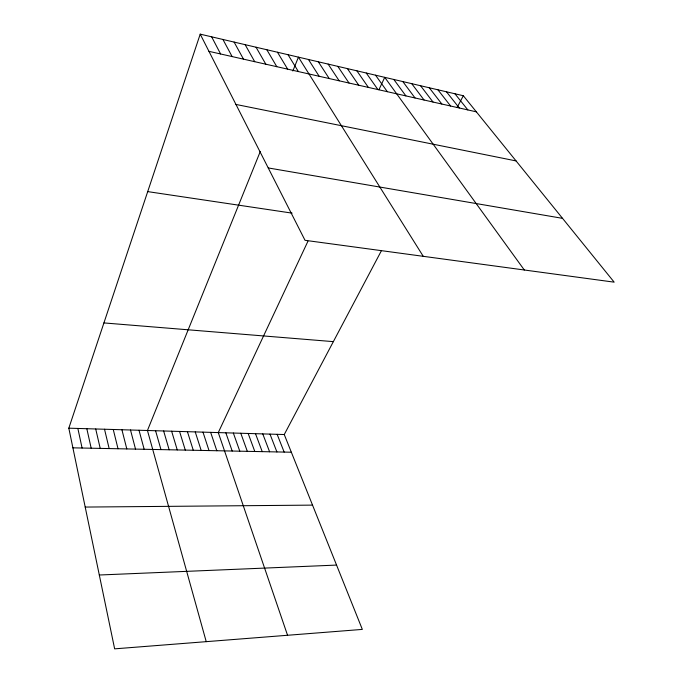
<?xml version="1.0" encoding="UTF-8"?>
<svg xmlns="http://www.w3.org/2000/svg" width="683" height="683" viewBox="0 0 683 683"><rect width="100%" height="100%" fill="white"/><g stroke="black" fill="none" stroke-linecap="round" stroke-linejoin="round"><path stroke-width="1.02" d="M381.216 251.079L284.256 434.533L362.332 629.402L114.642 648.85L68.821 428.181L200.213 34.15L463.322 95.74L614.179 282.164L305.028 240.314L200.213 34.15M260.317 151.413L147.451 430.495L206.232 641.661M292.836 70.998L298.445 57.141L423.247 256.313M307.965 241.184L218.278 432.587L287.552 635.275M378.911 89.78L384.734 77.341L524.313 269.998M457.115 107.47L463.322 95.74M99.308 575.009L336.557 565.08M85.204 507.068L312.541 505.121M72.902 447.843L291.342 452.223M68.821 428.181L284.256 434.533M103.918 322.922L333.355 341.637M147.707 191.607L292.119 213.139M268.231 167.933L562.536 218.347M235.951 104.439L516.075 160.923M208.955 51.336L476.35 111.841M454.938 93.776L467.855 109.92M446.469 91.795L459.275 107.974M437.914 89.789L450.609 106.01M429.274 87.766L441.85 104.029M420.549 85.725L433.005 102.032M411.729 83.659L424.058 100.008M402.825 81.576L415.025 97.959M393.826 79.467L405.89 95.893M375.548 75.19L387.338 91.701M366.259 73.021L377.912 89.567M356.876 70.819L368.385 87.407M347.399 68.599L358.754 85.23M337.812 66.362L349.013 83.027M328.13 64.091L339.178 80.799M318.338 61.803L329.223 78.554M308.443 59.481L319.157 76.274M288.021 54.7L298.386 71.57M277.477 52.232L287.663 69.145M266.822 49.739L276.811 66.695M256.04 47.221L265.832 64.211M245.129 44.66L254.725 61.692M234.098 42.081L243.489 59.148M222.94 39.469L232.118 56.578M211.645 36.822L220.6 53.974M277.144 434.32L284.154 452.078M269.99 434.115L276.905 451.933M262.767 433.901L269.597 451.787M255.502 433.688L262.229 451.642M248.168 433.466L254.81 451.497M240.783 433.253L247.331 451.343M233.338 433.031L239.793 451.19M225.842 432.809L232.194 451.036M210.654 432.365L216.81 450.729M202.979 432.134L209.024 450.575M195.236 431.912L201.178 450.421M187.432 431.682L193.272 450.259M179.561 431.443L185.289 450.097M171.629 431.212L177.256 449.935M163.638 430.973L169.145 449.773M155.579 430.742L160.966 449.61M139.008 430.247L144.164 449.277M130.496 430L135.524 449.098M121.916 429.744L126.807 448.927M113.25 429.487L118.022 448.748M104.516 429.231L109.16 448.569M95.714 428.975L100.213 448.39M86.826 428.711L91.189 448.21M77.862 428.446L82.088 448.031"/></g></svg>
